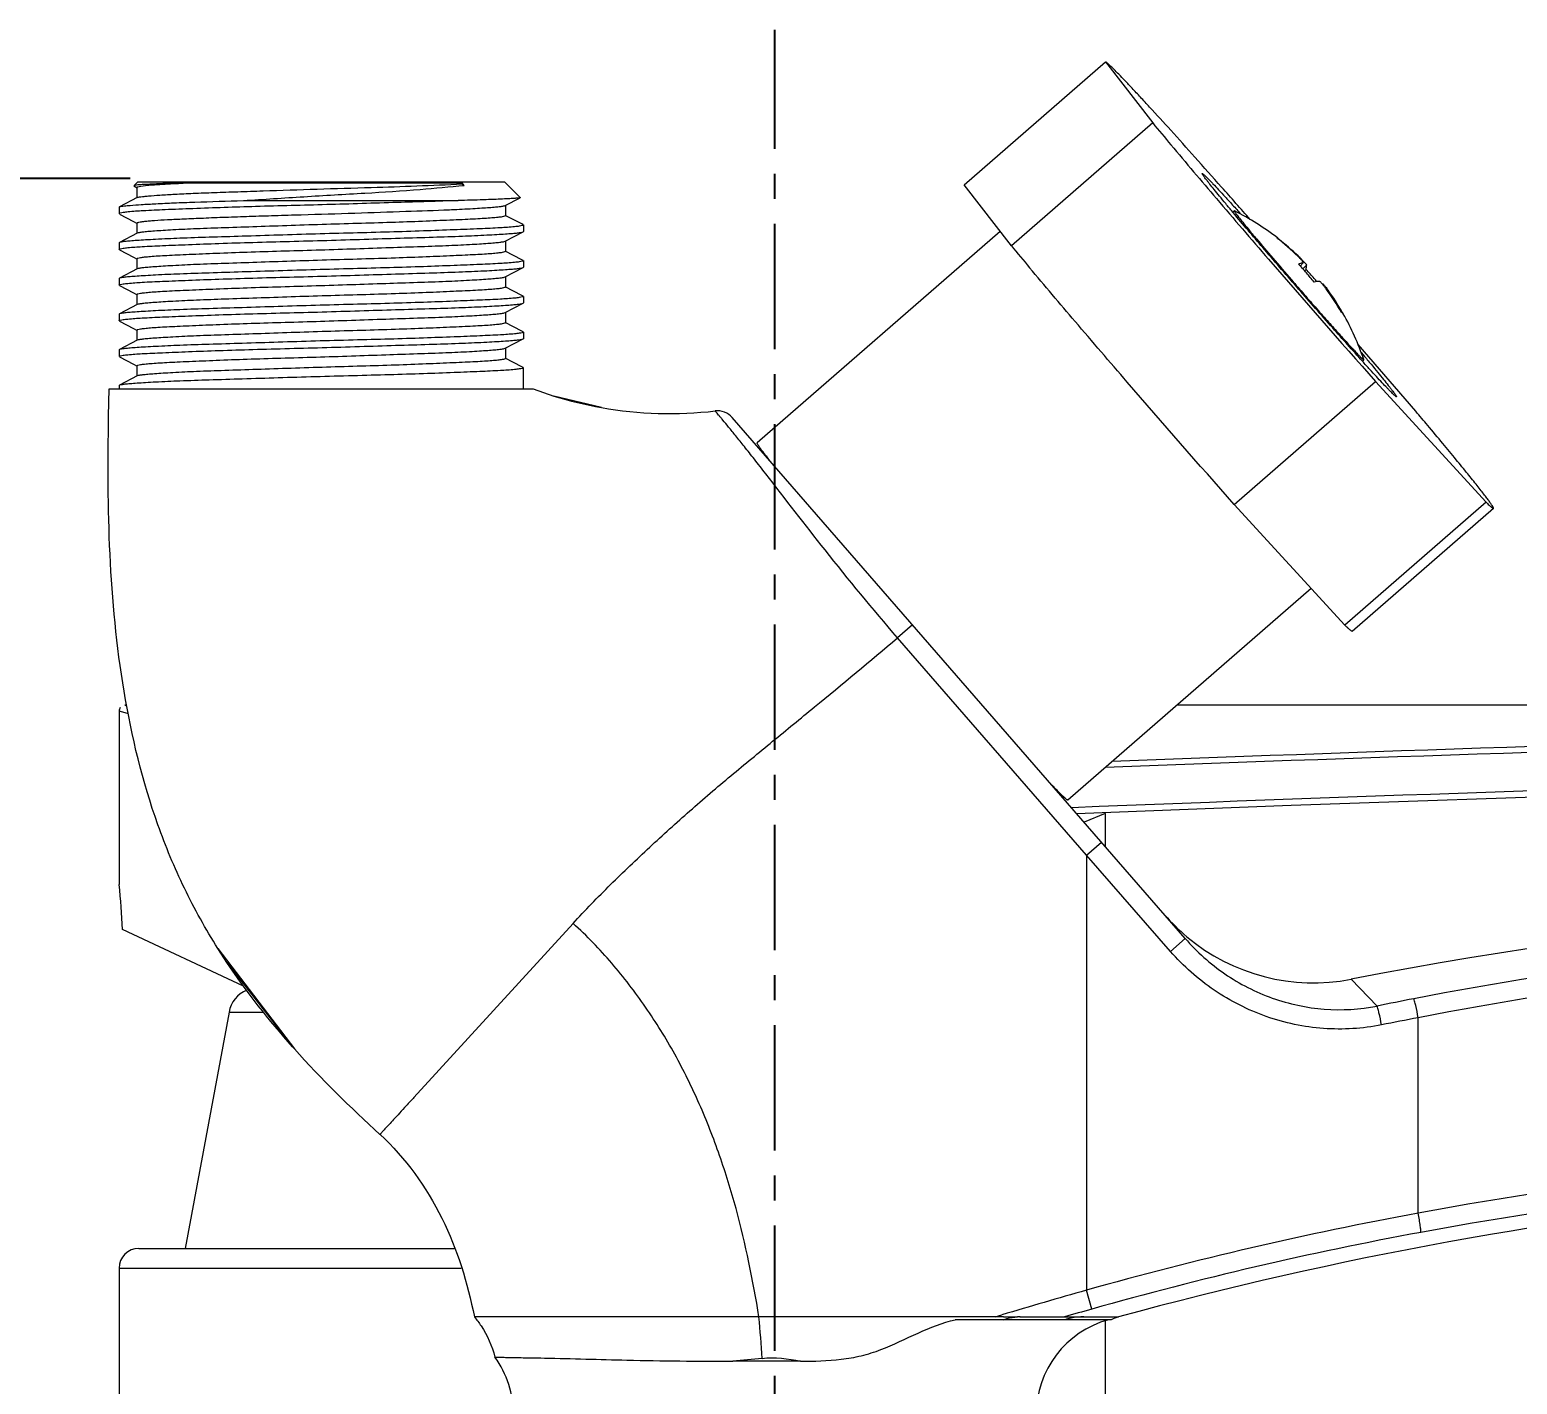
# Model space of a CAD drawing. Header units: millimetres. Extents: x 1243 to 1837, y -1232 to -812.
# Drawn here: x 1352.5 to 1427.9, y -1071.8 to -1003.1 of the extents above; entities that cross this region are included whole.
import ezdxf

# ---------------------------------------------------------------- set-up
doc = ezdxf.new("R2010")
doc.units = ezdxf.units.MM
doc.header["$LTSCALE"] = 0.1
doc.linetypes.add('CENTERX2', pattern=[101.6, 63.5, -12.7, 12.7, -12.7])
doc.layers.get('0').update_dxf_attribs({"lineweight": 13})
doc.layers.add('CENTER', color=1, linetype='CENTERX2')
doc.layers.add('DIM', color=3, linetype='Continuous', lineweight=9)
doc.styles.get("Standard").update_dxf_attribs({"font": 'arial.ttf'})
doc.dimstyles.new('ISO-25', dxfattribs={"dimtxt": 2.5, "dimasz": 2.5, "dimexe": 1.25, "dimexo": 0.625, "dimtad": 1, "dimdec": 1, "dimtxsty": 'Standard', "dimcen": 2.5, "dimadec": 0, "dimazin": 0, "dimtfac": 1, "dimtdec": 1, "dimtmove": 0, "dimatfit": 3, "dimfxl": 0, "dimarcsym": 0})

# ---------------------------------------------------------------- blocks, each defined once
blk = doc.blocks.new('*D7')
at = {"layer": 'Defpoints', "color": 0}
for p in [(1323.294, -1010.631), (1358.204, -1010.631), (1356.541, -1118.691)]:
    blk.add_point(p, dxfattribs=at)
at = {"layer": 'DIM', "color": 3, "linetype": 'ByBlock', "lineweight": -2}
for p, q in [((1357.579, -1010.631), (1322.044, -1010.631)), ((1323.294, -1113.691), (1323.294, -1015.631)), ((1355.916, -1118.691), (1322.044, -1118.691))]:
    blk.add_line(p, q, dxfattribs=at)
at = {"layer": 'DIM', "color": 3}
for points in [[(1322.461, -1015.631), (1324.127, -1015.631), (1323.294, -1010.631)], [(1322.461, -1113.691), (1324.127, -1113.691), (1323.294, -1118.691)]]:
    blk.add_solid(points, dxfattribs=at)
at = {"layer": 'DIM', "color": 3, "insert": (1319.664, -1064.661), "char_height": 5, "attachment_point": 5, "rotation": 90}
blk.add_mtext('108,1', dxfattribs=at)

msp = doc.modelspace()

# ---------------------------------------------------------------- linework, layer by layer
at = {"color": 7, "linetype": 'Continuous'}
for p, q in [((1399.875, -1010.956), (1407.042, -1004.724)), ((1407.042, -1004.724), (1409.432, -1007.817)), ((1409.432, -1007.817), (1402.265, -1014.05)), ((1357.837, -1010.984), (1357.77, -1011.003)), ((1357.775, -1011.014), (1357.939, -1011.1)), ((1357.969, -1010.804), (1357.807, -1010.966)), ((1357.924, -1011.084), (1357.924, -1011.615)), ((1357.969, -1010.804), (1376.569, -1010.804)), ((1358.115, -1011.022), (1358.351, -1010.991)), ((1360.266, -1010.865), (1360.16, -1010.868)), ((1360.17, -1010.878), (1360.268, -1010.874)), ((1360.82, -1010.849), (1360.266, -1010.865)), ((1360.268, -1010.874), (1360.82, -1010.849)), ((1360.82, -1010.849), (1374.424, -1010.849)), ((1374.424, -1010.913), (1374.424, -1010.849)), ((1374.526, -1010.983), (1374.424, -1010.849)), ((1374.424, -1010.913), (1374.526, -1010.983)), ((1376.569, -1010.804), (1377.364, -1011.599)), ((1402.265, -1014.05), (1399.875, -1010.956)), ((1357.019, -1012.086), (1357.033, -1012.072)), ((1357.019, -1012.086), (1357.019, -1012.423)), ((1357.939, -1011.599), (1357.033, -1012.072)), ((1363.321, -1011.754), (1374.208, -1011.754)), ((1373.771, -1012.218), (1373.878, -1012.214)), ((1376.599, -1012.005), (1377.359, -1011.608)), ((1376.614, -1011.989), (1376.614, -1012.52)), ((1377.364, -1011.599), (1377.359, -1011.608)), ((1357.033, -1012.437), (1357.755, -1012.814)), ((1357.755, -1012.814), (1357.939, -1012.91)), ((1357.924, -1012.894), (1357.924, -1013.425)), ((1377.439, -1012.942), (1376.599, -1012.504)), ((1377.506, -1012.977), (1377.439, -1012.942)), ((1377.519, -1012.991), (1377.519, -1013.328)), ((1413.612, -1012.484), (1413.488, -1012.336)), ((1413.497, -1012.346), (1413.571, -1012.282)), ((1413.579, -1012.283), (1413.571, -1012.282)), ((1357.939, -1013.409), (1357.033, -1013.882)), ((1376.599, -1013.815), (1377.506, -1013.342)), ((1377.506, -1013.342), (1377.519, -1013.328)), ((1401.704, -1013.324), (1389.378, -1024.044)), ((1415.78, -1013.666), (1415.722, -1013.641)), ((1415.814, -1013.708), (1415.78, -1013.666)), ((1415.814, -1013.708), (1415.81, -1013.712)), ((1357.033, -1013.882), (1357.019, -1013.896)), ((1357.019, -1013.896), (1357.019, -1014.233)), ((1357.033, -1014.247), (1357.755, -1014.624)), ((1377.439, -1014.752), (1376.599, -1014.314)), ((1376.614, -1013.799), (1376.614, -1014.33)), ((1357.939, -1015.219), (1357.033, -1015.692)), ((1357.755, -1014.624), (1357.939, -1014.72)), ((1357.924, -1014.704), (1357.924, -1015.235)), ((1376.599, -1015.625), (1377.506, -1015.152)), ((1377.506, -1014.787), (1377.439, -1014.752)), ((1377.506, -1015.152), (1377.519, -1015.138)), ((1377.519, -1014.801), (1377.519, -1015.138)), ((1416.876, -1014.658), (1416.889, -1014.645)), ((1416.889, -1014.645), (1417.098, -1014.859)), ((1416.916, -1015.073), (1417.065, -1014.904)), ((1416.917, -1015.075), (1417.066, -1014.905)), ((1417.03, -1014.908), (1417.065, -1014.904)), ((1417.233, -1015.026), (1417.052, -1015.222)), ((1417.065, -1014.904), (1417.069, -1014.902)), ((1417.069, -1014.902), (1417.07, -1014.896)), ((1417.207, -1015.253), (1417.142, -1015.323)), ((1357.033, -1015.692), (1357.019, -1015.706)), ((1357.019, -1015.706), (1357.019, -1016.043)), ((1376.614, -1015.609), (1376.614, -1016.14)), ((1418.033, -1015.986), (1418.055, -1015.972)), ((1357.033, -1016.057), (1357.755, -1016.434)), ((1357.755, -1016.434), (1357.939, -1016.53)), ((1357.924, -1016.514), (1357.924, -1017.045)), ((1377.439, -1016.562), (1376.599, -1016.124)), ((1377.506, -1016.597), (1377.439, -1016.562)), ((1377.519, -1016.611), (1377.519, -1016.948)), ((1418.258, -1016.212), (1418.265, -1016.221)), ((1418.326, -1016.304), (1418.294, -1016.325)), ((1357.033, -1017.502), (1357.019, -1017.516)), ((1357.019, -1017.516), (1357.019, -1017.853)), ((1357.939, -1017.029), (1357.033, -1017.502)), ((1376.599, -1017.435), (1377.506, -1016.962)), ((1376.614, -1017.419), (1376.614, -1017.95)), ((1377.506, -1016.962), (1377.519, -1016.948)), ((1419.063, -1017.457), (1419.005, -1017.431)), ((1419.087, -1017.481), (1419.063, -1017.457)), ((1419.087, -1017.481), (1419.071, -1017.452)), ((1357.033, -1017.867), (1357.755, -1018.244)), ((1357.755, -1018.244), (1357.939, -1018.34)), ((1377.439, -1018.372), (1376.599, -1017.934)), ((1357.939, -1018.839), (1357.033, -1019.312)), ((1357.924, -1018.324), (1357.924, -1018.855)), ((1376.599, -1019.245), (1377.506, -1018.772)), ((1377.506, -1018.407), (1377.439, -1018.372)), ((1377.506, -1018.772), (1377.519, -1018.758)), ((1377.519, -1018.421), (1377.519, -1018.758)), ((1357.033, -1019.312), (1357.019, -1019.326)), ((1357.019, -1019.326), (1357.019, -1019.663)), ((1357.033, -1019.677), (1357.755, -1020.054)), ((1377.439, -1020.182), (1376.599, -1019.744)), ((1376.614, -1019.229), (1376.614, -1019.76)), ((1422.773, -1022.439), (1419.846, -1019.048)), ((1420.009, -1019.465), (1420.122, -1019.599)), ((1357.755, -1020.054), (1357.939, -1020.15)), ((1357.924, -1020.134), (1357.924, -1020.665)), ((1377.506, -1020.217), (1377.439, -1020.182)), ((1377.519, -1021.304), (1377.519, -1020.231)), ((1420.059, -1019.892), (1420.133, -1019.828)), ((1420.112, -1019.818), (1420.133, -1019.828)), ((1420.133, -1019.828), (1420.133, -1019.819)), ((1357.033, -1021.122), (1357.019, -1021.136)), ((1357.019, -1021.136), (1357.019, -1021.304)), ((1357.939, -1020.649), (1357.033, -1021.122)), ((1413.569, -1027.163), (1420.736, -1020.931)), ((1420.736, -1020.931), (1426.336, -1027.051)), ((1356.491, -1022.694), (1356.519, -1021.307)), ((1356.519, -1021.304), (1378.019, -1021.304)), ((1378.019, -1021.304), (1379.072, -1021.665)), ((1381.48, -1022.251), (1379.072, -1021.665)), ((1411.079, -1049.174), (1388.116, -1022.758)), ((1413.569, -1027.163), (1419.169, -1033.283)), ((1426.336, -1027.051), (1419.169, -1033.283)), ((1419.543, -1033.593), (1426.71, -1027.36)), ((1417.466, -1031.423), (1405.127, -1042.154)), ((1397.252, -1033.268), (1396.497, -1033.925)), ((1406.074, -1044.942), (1396.497, -1033.925)), ((1357.019, -1037.641), (1357.019, -1046.441)), ((1357.446, -1037.768), (1357.019, -1037.641)), ((1357.408, -1037.341), (1357.319, -1037.341)), ((1357.319, -1037.341), (1357.354, -1037.352)), ((1456.719, -1037.341), (1410.661, -1037.341)), ((1407.019, -1042.841), (1405.951, -1043.271)), ((1407.019, -1042.841), (1407.025, -1042.782)), ((1407.019, -1042.841), (1407.019, -1044.505)), ((1406.074, -1044.942), (1406.829, -1044.286)), ((1406.074, -1044.942), (1406.074, -1067.011)), ((1410.338, -1049.83), (1406.074, -1044.942)), ((1380.038, -1048.416), (1371.974, -1057.23)), ((1363.332, -1051.593), (1357.189, -1048.717)), ((1410.338, -1049.83), (1411.079, -1049.174)), ((1362.486, -1050.386), (1362.031, -1049.683)), ((1362.031, -1049.683), (1365.913, -1054.777)), ((1362.486, -1050.386), (1365.814, -1054.666)), ((1419.499, -1051.241), (1420.809, -1052.6)), ((1362.594, -1052.904), (1360.369, -1064.891)), ((1362.594, -1052.904), (1364.356, -1052.904)), ((1422.897, -1063.103), (1422.897, -1053.19)), ((1365.913, -1054.777), (1365.814, -1054.666)), ((1358.019, -1064.891), (1374.019, -1064.891)), ((1357.019, -1065.891), (1357.019, -1087.691)), ((1357.019, -1065.891), (1374.372, -1065.891)), ((1406.344, -1067.968), (1406.074, -1067.011)), ((1389.467, -1068.364), (1375.034, -1068.364)), ((1399.424, -1068.365), (1389.467, -1068.365)), ((1401.446, -1068.365), (1399.424, -1068.365)), ((1407.334, -1068.506), (1399.424, -1068.506)), ((1401.446, -1068.364), (1401.786, -1068.262)), ((1401.859, -1068.365), (1402.578, -1068.365)), ((1402.703, -1068.364), (1405.946, -1068.364)), ((1405.946, -1068.364), (1406.902, -1068.364)), ((1406.902, -1068.364), (1407.699, -1068.364)), ((1407.019, -1068.576), (1407.019, -1087.691)), ((1378.399, -1070.447), (1378.598, -1070.451)), ((1391.573, -1070.612), (1388.136, -1070.612))]:
    msp.add_line(p, q, dxfattribs=at)
for points in [[(1357.074, -1037.469), (1357.051, -1037.51), (1357.034, -1037.553), (1357.023, -1037.597), (1357.019, -1037.641)], [(1405.571, -1042.838), (1416.447, -1042.416), (1433.274, -1041.838), (1450.099, -1041.337)]]:
    msp.add_lwpolyline(points, dxfattribs=at)
for centre, radius, start, end in [((1607.535, -843.422), 257.431, 219.68753, 220.00905), ((1407.799, -1023.927), 13, 52.12347, 63.60021), ((1407.777, -1023.83), 12.92, 45.75175, 52.0562), ((1407.835, -1023.946), 12.981, 46.29264, 52.06805), ((1613.466, -838.723), 274.492, 219.69752, 219.99906), ((1407.854, -1023.925), 12.952, 45.76863, 46.28959), ((1407.419, -1023.917), 12.977, 40.89895, 43.56113), ((1407.837, -1024.167), 12.932, 40.89984, 43.57276), ((1407.401, -1023.933), 13.001, 38.24006, 40.89897), ((1407.847, -1024.159), 12.919, 39.96679, 40.89939), ((1407.667, -1023.923), 13.065, 29.79552, 36.05272), ((1411.961, -1020.93), 7.868, 36.01154, 36.76044), ((1407.908, -1023.879), 12.881, 30.16078, 36.02187), ((1407.932, -1023.865), 12.853, 29.92737, 30.15752), ((1419.005, -1017.541), 0.102, 29.65479, 36.02025), ((1407.799, -1023.927), 13, 18.42204, 29.6804), ((1384.947, -1002.785), 19.773, 252.71344, 259.9008), ((1384.941, -1002.715), 19.841, 259.95572, 276.66709), ((1387.361, -1023.414), 1, 41, 96.70955), ((1158.788, -1245.139), 345.374, 39.99577, 40.15122), ((1552.902, -4861.028), 3823.308, 91.540283, 92.186651), ((1552.978, -4852.021), 3814.602, 91.545568, 92.187544), ((1552.789, -4766.957), 3727.334, 91.578215, 92.267465), ((1331.963, -1049.458), 25.237, 1.6828, 6.86566), ((1459.852, -1258.978), 211.62, 74.62608, 100.99285), ((1417.621, -1041.394), 10.042, 221.02702, 229.98894), ((1417.593, -1041.423), 10.002, 230.00457, 280.98678), ((1459.832, -1244.583), 195.908, 86.13697, 100.93308), ((1459.832, -1244.232), 194.579, 86.1291, 100.94218), ((1364.069, -1053.178), 1.5, 112.70771, 169.48521), ((1469.986, -1296.609), 248.915, 100.95668, 101.39468), ((1469.912, -1297.049), 248.35, 100.91254, 101.34932), ((1459.847, -1262.87), 203.156, 85.10717, 100.47923), ((1459.847, -1263.514), 202.806, 85.11607, 100.46026), ((1456.688, -1246.705), 186.687, 100.42829, 105.73073), ((1456.508, -1245.434), 184.42, 100.45976, 105.78369), ((1358.019, -1065.891), 1, 90, 180), ((1476.736, -1317.202), 259.978, 105.77121, 106.75572), ((1470.857, -1296.615), 237.574, 105.75641, 106.10489), ((1290.882, -1077.071), 98.969, 3.82578, 5.04699), ((1401.367, -1186.716), 118.352, 89.76151, 89.96134), ((1402.703, -1083.529), 15.165, 89.99866, 90.47094), ((1408.519, -1073.325), 5, 105.46485, 180), ((1405.959, -1071.84), 3.476, 101.0148, 106.45399), ((1405.947, -1071.767), 3.403, 90.01593, 101.04711), ((1409.319, -1073.093), 4.998, 108.91601, 113.40495), ((1372.019, -1073.325), 5, 0, 35.81583), ((1401.555, -1201.8), 131.873, 95.188, 95.84052)]:
    msp.add_arc(centre, radius, start, end, dxfattribs=at)
for points, knots in [([(1414.381, -1012.718), (1413.898, -1012.169), (1412.964, -1011.112), (1411.618, -1009.601), (1410.401, -1008.247), (1409.479, -1007.233), (1408.827, -1006.526), (1408.411, -1006.079), (1408.046, -1005.693), (1407.736, -1005.37), (1407.481, -1005.112), (1407.304, -1004.939), (1407.19, -1004.836), (1407.128, -1004.782), (1407.081, -1004.746), (1407.053, -1004.728), (1407.042, -1004.724)], [0, 0, 0, 0, 0.202064, 0.389896, 0.55895, 0.705098, 0.76845, 0.824789, 0.873778, 0.915119, 0.948565, 0.973925, 0.983528, 0.991068, 0.996548, 1, 1, 1, 1]), ([(1410.357, -1008.926), (1411.123, -1009.839), (1412.766, -1011.777), (1416.214, -1015.788), (1418.912, -1018.874), (1420.736, -1020.931)], [0, 0, 0, 0, 0.225143, 0.480381, 1, 1, 1, 1]), ([(1413.488, -1012.336), (1413.369, -1012.194), (1413.145, -1011.925), (1412.831, -1011.544), (1412.561, -1011.213), (1412.365, -1010.969), (1412.234, -1010.801), (1412.153, -1010.697), (1412.086, -1010.608), (1412.032, -1010.533), (1411.991, -1010.475), (1411.962, -1010.429), (1411.949, -1010.404), (1411.942, -1010.385), (1411.945, -1010.382)], [0, 0, 0, 0, 0.223101, 0.421699, 0.593569, 0.736902, 0.797369, 0.850131, 0.895063, 0.932048, 0.96099, 0.981857, 0.994688, 1, 1, 1, 1]), ([(1411.945, -1010.382), (1411.949, -1010.379), (1411.969, -1010.39), (1411.995, -1010.41), (1412.042, -1010.451), (1412.102, -1010.507), (1412.178, -1010.582), (1412.269, -1010.673), (1412.374, -1010.782), (1412.544, -1010.959), (1412.789, -1011.221), (1413.12, -1011.58), (1413.499, -1011.996), (1413.767, -1012.292), (1413.908, -1012.449)], [0, 0, 0, 0, 0.005209, 0.018081, 0.039095, 0.068263, 0.105519, 0.15077, 0.20387, 0.264655, 0.408514, 0.580528, 0.778523, 1, 1, 1, 1]), ([(1358.259, -1010.942), (1358.212, -1010.946), (1358.071, -1010.956), (1357.93, -1010.967), (1357.837, -1010.984)], [0, 0, 0, 0, 0.332579, 1, 1, 1, 1]), ([(1357.924, -1011.084), (1357.924, -1011.077), (1357.943, -1011.063), (1358.004, -1011.042), (1358.067, -1011.03), (1358.115, -1011.022)], [0, 0, 0, 0, 0.093607, 0.28444, 1, 1, 1, 1]), ([(1357.939, -1011.599), (1357.959, -1011.588), (1358.021, -1011.575), (1358.138, -1011.556), (1358.305, -1011.537), (1358.627, -1011.507), (1359.146, -1011.47), (1359.902, -1011.425), (1360.821, -1011.381), (1361.884, -1011.342), (1363.066, -1011.303), (1364.803, -1011.245), (1367.062, -1011.165), (1370.43, -1011.075), (1372.886, -1010.983), (1374.424, -1010.913)], [0, 0, 0, 0, 0.00414, 0.011317, 0.021546, 0.034787, 0.070011, 0.116224, 0.172404, 0.237309, 0.309507, 0.3874, 0.553268, 0.720278, 1, 1, 1, 1]), ([(1360.16, -1010.868), (1359.961, -1010.874), (1359.327, -1010.893), (1358.693, -1010.914), (1358.259, -1010.942)], [0, 0, 0, 0, 0.314359, 1, 1, 1, 1]), ([(1358.351, -1010.991), (1358.598, -1010.964), (1359.204, -1010.923), (1359.811, -1010.894), (1360.17, -1010.878)], [0, 0, 0, 0, 0.408772, 1, 1, 1, 1]), ([(1363.321, -1011.754), (1364.344, -1011.69), (1366.396, -1011.55), (1369.389, -1011.385), (1372.103, -1011.212), (1373.783, -1011.057), (1374.526, -1010.983)], [0, 0, 0, 0, 0.273652, 0.549588, 0.800536, 1, 1, 1, 1]), ([(1357.033, -1012.072), (1357.052, -1012.062), (1357.111, -1012.049), (1357.224, -1012.031), (1357.386, -1012.013), (1357.698, -1011.986), (1358.204, -1011.951), (1358.943, -1011.909), (1359.846, -1011.866), (1361.323, -1011.813), (1362.498, -1011.779), (1363.321, -1011.754)], [0, 0, 0, 0, 0.010334, 0.028427, 0.054327, 0.087943, 0.177679, 0.295913, 0.440318, 0.608058, 1, 1, 1, 1]), ([(1360.755, -1012.166), (1360.287, -1012.184), (1359.449, -1012.217), (1358.356, -1012.265), (1357.647, -1012.309), (1357.259, -1012.354), (1357.126, -1012.376), (1357.076, -1012.391)], [0, 0, 0, 0, 0.381223, 0.681742, 0.890429, 0.957881, 1, 1, 1, 1]), ([(1357.924, -1012.894), (1357.924, -1012.883), (1357.968, -1012.863), (1358.036, -1012.845), (1358.165, -1012.823), (1358.336, -1012.802), (1358.558, -1012.78), (1358.943, -1012.75), (1359.534, -1012.717), (1360.363, -1012.679), (1361.34, -1012.636), (1362.443, -1012.591), (1363.65, -1012.549), (1364.934, -1012.509), (1366.72, -1012.459), (1368.934, -1012.388), (1371.437, -1012.301), (1373.034, -1012.25), (1373.771, -1012.218)], [0, 0, 0, 0, 0.002087, 0.007009, 0.014964, 0.025953, 0.039931, 0.056832, 0.099052, 0.151737, 0.213775, 0.283842, 0.360441, 0.44194, 0.526602, 0.698161, 0.860556, 1, 1, 1, 1]), ([(1374.208, -1011.754), (1373.181, -1011.792), (1370.961, -1011.854), (1367.539, -1011.968), (1364.083, -1012.049), (1361.817, -1012.125), (1360.755, -1012.166)], [0, 0, 0, 0, 0.229268, 0.494856, 0.763099, 1, 1, 1, 1]), ([(1373.878, -1012.214), (1374.24, -1012.198), (1374.753, -1012.172), (1375.393, -1012.133), (1375.775, -1012.106), (1376.086, -1012.081), (1376.325, -1012.058), (1376.487, -1012.034), (1376.573, -1012.018), (1376.599, -1012.005)], [0, 0, 0, 0, 0.398604, 0.563712, 0.704135, 0.81872, 0.906551, 0.967006, 1, 1, 1, 1]), ([(1377.359, -1011.608), (1377.335, -1011.621), (1377.244, -1011.627), (1377.07, -1011.647), (1376.799, -1011.661), (1376.44, -1011.68), (1375.995, -1011.698), (1375.242, -1011.726), (1374.637, -1011.744), (1374.208, -1011.754)], [0, 0, 0, 0, 0.026633, 0.08318, 0.169054, 0.283327, 0.424899, 0.59251, 1, 1, 1, 1]), ([(1357.02, -1012.42), (1357.019, -1012.421), (1357.019, -1012.421), (1357.019, -1012.422), (1357.019, -1012.423)], [0, 0, 0, 0, 0.505727, 1, 1, 1, 1]), ([(1357.076, -1012.391), (1357.062, -1012.395), (1357.043, -1012.401), (1357.021, -1012.413), (1357.02, -1012.42)], [0, 0, 0, 0, 0.665224, 1, 1, 1, 1]), ([(1376.614, -1012.52), (1376.614, -1012.526), (1376.598, -1012.54), (1376.542, -1012.56), (1376.413, -1012.586), (1376.199, -1012.613), (1375.901, -1012.641), (1375.524, -1012.667), (1375.07, -1012.693), (1374.543, -1012.718), (1373.711, -1012.755), (1372.532, -1012.806), (1370.982, -1012.863), (1369.293, -1012.914), (1367.53, -1012.963), (1365.758, -1013.021), (1364.041, -1013.08), (1362.444, -1013.133), (1361.025, -1013.182), (1359.98, -1013.231), (1359.272, -1013.273), (1358.849, -1013.301), (1358.505, -1013.328), (1358.24, -1013.352), (1358.062, -1013.378), (1357.968, -1013.394), (1357.939, -1013.409)], [0, 0, 0, 0, 0.000956, 0.002863, 0.00998, 0.021575, 0.037579, 0.05786, 0.082239, 0.110496, 0.142371, 0.215768, 0.299709, 0.391087, 0.486523, 0.582483, 0.675413, 0.761872, 0.838659, 0.902942, 0.929634, 0.952352, 0.970885, 0.985066, 0.99478, 1, 1, 1, 1]), ([(1377.519, -1012.991), (1377.519, -1012.998), (1377.495, -1013.014), (1377.475, -1013.019), (1377.459, -1013.024)], [0, 0, 0, 0, 0.314175, 1, 1, 1, 1]), ([(1413.571, -1012.282), (1413.57, -1012.283), (1413.57, -1012.288), (1413.574, -1012.297), (1413.581, -1012.31), (1413.597, -1012.337), (1413.627, -1012.381), (1413.655, -1012.419), (1413.671, -1012.441)], [0, 0, 0, 0, 0.024497, 0.074438, 0.153639, 0.262808, 0.571481, 1, 1, 1, 1]), ([(1420.07, -1019.905), (1419.563, -1019.343), (1418.479, -1018.127), (1416.827, -1016.242), (1415.178, -1014.333), (1414.108, -1013.076), (1413.612, -1012.484)], [0, 0, 0, 0, 0.230706, 0.496752, 0.764473, 1, 1, 1, 1]), ([(1413.671, -1012.441), (1413.722, -1012.51), (1413.849, -1012.672), (1414.074, -1012.951), (1414.362, -1013.3), (1414.849, -1013.884), (1415.557, -1014.718), (1416.153, -1015.41), (1416.471, -1015.777)], [0, 0, 0, 0, 0.059159, 0.14198, 0.246606, 0.370673, 0.665528, 1, 1, 1, 1]), ([(1377.459, -1013.024), (1377.411, -1013.037), (1377.284, -1013.059), (1376.917, -1013.102), (1376.252, -1013.145), (1375.228, -1013.191), (1373.928, -1013.242), (1372.398, -1013.3), (1370.69, -1013.353), (1368.864, -1013.401), (1366.982, -1013.45), (1365.111, -1013.509), (1363.314, -1013.565), (1361.654, -1013.615), (1360.188, -1013.662), (1359.113, -1013.71), (1358.387, -1013.751), (1357.955, -1013.778), (1357.604, -1013.804), (1357.336, -1013.827), (1357.156, -1013.852), (1357.061, -1013.867), (1357.033, -1013.882)], [0, 0, 0, 0, 0.007338, 0.018882, 0.054246, 0.10496, 0.169299, 0.245039, 0.329558, 0.419934, 0.513041, 0.605656, 0.694575, 0.776721, 0.849251, 0.909667, 0.934662, 0.955883, 0.973147, 0.986308, 0.995266, 1, 1, 1, 1]), ([(1357.079, -1014.2), (1357.127, -1014.186), (1357.255, -1014.165), (1357.622, -1014.122), (1358.287, -1014.079), (1359.311, -1014.032), (1360.611, -1013.981), (1362.141, -1013.923), (1363.848, -1013.87), (1365.675, -1013.823), (1367.556, -1013.773), (1369.428, -1013.715), (1371.225, -1013.659), (1372.885, -1013.609), (1374.35, -1013.562), (1375.426, -1013.513), (1376.152, -1013.473), (1376.584, -1013.446), (1376.934, -1013.419), (1377.203, -1013.397), (1377.383, -1013.372), (1377.477, -1013.357), (1377.506, -1013.342)], [0, 0, 0, 0, 0.007338, 0.018883, 0.054247, 0.104961, 0.1693, 0.245041, 0.329559, 0.419935, 0.513042, 0.605657, 0.694576, 0.776721, 0.849251, 0.909667, 0.934662, 0.955883, 0.973147, 0.986308, 0.995266, 1, 1, 1, 1]), ([(1357.019, -1014.233), (1357.019, -1014.225), (1357.044, -1014.21), (1357.064, -1014.204), (1357.079, -1014.2)], [0, 0, 0, 0, 0.314171, 1, 1, 1, 1]), ([(1357.924, -1014.704), (1357.924, -1014.698), (1357.941, -1014.684), (1357.997, -1014.664), (1358.126, -1014.638), (1358.339, -1014.611), (1358.637, -1014.583), (1359.014, -1014.556), (1359.469, -1014.531), (1359.995, -1014.505), (1360.827, -1014.469), (1362.006, -1014.418), (1363.557, -1014.361), (1365.245, -1014.31), (1367.008, -1014.261), (1368.781, -1014.202), (1370.498, -1014.143), (1372.095, -1014.09), (1373.513, -1014.042), (1374.559, -1013.993), (1375.266, -1013.951), (1375.689, -1013.923), (1376.034, -1013.895), (1376.298, -1013.871), (1376.477, -1013.846), (1376.57, -1013.83), (1376.599, -1013.815)], [0, 0, 0, 0, 0.000956, 0.002863, 0.00998, 0.021575, 0.037579, 0.05786, 0.082239, 0.110496, 0.142371, 0.215768, 0.299709, 0.391087, 0.486523, 0.582483, 0.675413, 0.761872, 0.838659, 0.902942, 0.929634, 0.952352, 0.970885, 0.985066, 0.99478, 1, 1, 1, 1]), ([(1376.614, -1014.33), (1376.614, -1014.336), (1376.598, -1014.35), (1376.542, -1014.37), (1376.413, -1014.396), (1376.199, -1014.423), (1375.901, -1014.451), (1375.524, -1014.477), (1375.07, -1014.503), (1374.543, -1014.528), (1373.711, -1014.565), (1372.532, -1014.616), (1370.982, -1014.673), (1369.293, -1014.724), (1367.53, -1014.773), (1365.758, -1014.831), (1364.041, -1014.89), (1362.444, -1014.943), (1361.025, -1014.992), (1359.98, -1015.041), (1359.272, -1015.083), (1358.849, -1015.111), (1358.505, -1015.138), (1358.24, -1015.162), (1358.062, -1015.188), (1357.968, -1015.204), (1357.939, -1015.219)], [0, 0, 0, 0, 0.000956, 0.002863, 0.00998, 0.021575, 0.037579, 0.05786, 0.082239, 0.110496, 0.142371, 0.215768, 0.299709, 0.391087, 0.486523, 0.582483, 0.675413, 0.761872, 0.838659, 0.902942, 0.929634, 0.952352, 0.970885, 0.985066, 0.99478, 1, 1, 1, 1]), ([(1377.459, -1014.834), (1377.411, -1014.847), (1377.284, -1014.869), (1376.917, -1014.912), (1376.252, -1014.955), (1375.228, -1015.001), (1373.928, -1015.052), (1372.398, -1015.11), (1370.69, -1015.163), (1368.864, -1015.211), (1366.982, -1015.26), (1365.111, -1015.319), (1363.314, -1015.375), (1361.654, -1015.425), (1360.188, -1015.472), (1359.113, -1015.52), (1358.387, -1015.561), (1357.955, -1015.588), (1357.604, -1015.614), (1357.336, -1015.637), (1357.156, -1015.662), (1357.061, -1015.677), (1357.033, -1015.692)], [0, 0, 0, 0, 0.007338, 0.018882, 0.054245, 0.104959, 0.169297, 0.245038, 0.329557, 0.419933, 0.513039, 0.605655, 0.694574, 0.77672, 0.84925, 0.909666, 0.934662, 0.955883, 0.973147, 0.986308, 0.995266, 1, 1, 1, 1]), ([(1357.079, -1016.01), (1357.127, -1015.996), (1357.255, -1015.975), (1357.622, -1015.932), (1358.287, -1015.889), (1359.311, -1015.842), (1360.61, -1015.791), (1362.141, -1015.733), (1363.848, -1015.68), (1365.675, -1015.633), (1367.556, -1015.583), (1369.428, -1015.525), (1371.225, -1015.469), (1372.885, -1015.419), (1374.35, -1015.372), (1375.426, -1015.323), (1376.152, -1015.283), (1376.584, -1015.256), (1376.934, -1015.229), (1377.203, -1015.207), (1377.383, -1015.182), (1377.477, -1015.167), (1377.506, -1015.152)], [0, 0, 0, 0, 0.007338, 0.018882, 0.054246, 0.10496, 0.169299, 0.24504, 0.329558, 0.419934, 0.513041, 0.605656, 0.694575, 0.776721, 0.849251, 0.909667, 0.934662, 0.955883, 0.973147, 0.986308, 0.995266, 1, 1, 1, 1]), ([(1377.519, -1014.801), (1377.519, -1014.808), (1377.495, -1014.824), (1377.475, -1014.829), (1377.459, -1014.834)], [0, 0, 0, 0, 0.31418, 1, 1, 1, 1]), ([(1413.569, -1027.163), (1411.746, -1025.107), (1409.048, -1022.021), (1405.599, -1018.01), (1403.956, -1016.071), (1403.19, -1015.159)], [0, 0, 0, 0, 0.519619, 0.774857, 1, 1, 1, 1]), ([(1417.07, -1014.896), (1417.07, -1014.89), (1417.062, -1014.875), (1417.046, -1014.85), (1417.021, -1014.817), (1416.987, -1014.778), (1416.947, -1014.732), (1416.882, -1014.663), (1416.829, -1014.61), (1416.793, -1014.575)], [0, 0, 0, 0, 0.042187, 0.112618, 0.210445, 0.333309, 0.477936, 0.640304, 1, 1, 1, 1]), ([(1416.823, -1014.974), (1416.86, -1014.958), (1416.927, -1014.931), (1416.998, -1014.913), (1417.03, -1014.908)], [0, 0, 0, 0, 0.552214, 1, 1, 1, 1]), ([(1417.098, -1014.859), (1417.117, -1014.879), (1417.15, -1014.915), (1417.191, -1014.964), (1417.217, -1014.997), (1417.229, -1015.016), (1417.232, -1015.023), (1417.233, -1015.026)], [0, 0, 0, 0, 0.380699, 0.682799, 0.891845, 0.958607, 1, 1, 1, 1]), ([(1417.207, -1015.253), (1417.218, -1015.212), (1417.235, -1015.137), (1417.238, -1015.059), (1417.233, -1015.026)], [0, 0, 0, 0, 0.568301, 1, 1, 1, 1]), ([(1357.019, -1016.043), (1357.019, -1016.035), (1357.044, -1016.02), (1357.064, -1016.014), (1357.079, -1016.01)], [0, 0, 0, 0, 0.314174, 1, 1, 1, 1]), ([(1357.924, -1016.514), (1357.924, -1016.508), (1357.941, -1016.494), (1357.997, -1016.474), (1358.126, -1016.448), (1358.339, -1016.421), (1358.637, -1016.393), (1359.014, -1016.366), (1359.469, -1016.341), (1359.995, -1016.315), (1360.827, -1016.279), (1362.006, -1016.228), (1363.557, -1016.171), (1365.245, -1016.12), (1367.008, -1016.071), (1368.781, -1016.012), (1370.498, -1015.953), (1372.095, -1015.9), (1373.513, -1015.852), (1374.559, -1015.803), (1375.266, -1015.761), (1375.689, -1015.733), (1376.034, -1015.705), (1376.298, -1015.681), (1376.477, -1015.656), (1376.57, -1015.64), (1376.599, -1015.625)], [0, 0, 0, 0, 0.000956, 0.002863, 0.00998, 0.021575, 0.037579, 0.05786, 0.082239, 0.110496, 0.142371, 0.215768, 0.299709, 0.391087, 0.486523, 0.582483, 0.675413, 0.761872, 0.838659, 0.902942, 0.929634, 0.952352, 0.970885, 0.985066, 0.99478, 1, 1, 1, 1]), ([(1416.471, -1015.777), (1416.685, -1016.024), (1417.109, -1016.512), (1417.734, -1017.225), (1418.325, -1017.892), (1418.86, -1018.49), (1419.26, -1018.932), (1419.538, -1019.233), (1419.708, -1019.415), (1419.85, -1019.565), (1419.963, -1019.681), (1420.047, -1019.762), (1420.093, -1019.804), (1420.112, -1019.818)], [0, 0, 0, 0, 0.180162, 0.356646, 0.522674, 0.671869, 0.798503, 0.851803, 0.89772, 0.935816, 0.965728, 0.98718, 1, 1, 1, 1]), ([(1417.886, -1015.852), (1417.846, -1015.85), (1417.753, -1015.856), (1417.663, -1015.874), (1417.613, -1015.886)], [0, 0, 0, 0, 0.437876, 1, 1, 1, 1]), ([(1418.23, -1016.234), (1418.194, -1016.185), (1418.14, -1016.114), (1418.067, -1016.025), (1418.018, -1015.968), (1417.974, -1015.921), (1417.937, -1015.885), (1417.91, -1015.863), (1417.893, -1015.853), (1417.886, -1015.852)], [0, 0, 0, 0, 0.353517, 0.517876, 0.665719, 0.791581, 0.890975, 0.960715, 1, 1, 1, 1]), ([(1418.055, -1015.972), (1418.057, -1015.97), (1418.065, -1015.977), (1418.076, -1015.987), (1418.096, -1016.008), (1418.12, -1016.035), (1418.149, -1016.071), (1418.196, -1016.13), (1418.233, -1016.178), (1418.258, -1016.212)], [0, 0, 0, 0, 0.022118, 0.076207, 0.162988, 0.280793, 0.42704, 0.598391, 1, 1, 1, 1]), ([(1377.459, -1016.644), (1377.411, -1016.657), (1377.284, -1016.679), (1376.917, -1016.722), (1376.252, -1016.765), (1375.228, -1016.811), (1373.928, -1016.862), (1372.398, -1016.92), (1370.69, -1016.973), (1368.864, -1017.021), (1366.982, -1017.07), (1365.111, -1017.129), (1363.314, -1017.185), (1361.654, -1017.235), (1360.188, -1017.282), (1359.113, -1017.33), (1358.387, -1017.371), (1357.955, -1017.398), (1357.604, -1017.424), (1357.336, -1017.447), (1357.156, -1017.472), (1357.061, -1017.487), (1357.033, -1017.502)], [0, 0, 0, 0, 0.007338, 0.018882, 0.054246, 0.10496, 0.169299, 0.24504, 0.329558, 0.419934, 0.513041, 0.605656, 0.694575, 0.776721, 0.849251, 0.909667, 0.934662, 0.955883, 0.973147, 0.986308, 0.995266, 1, 1, 1, 1]), ([(1376.614, -1016.14), (1376.614, -1016.146), (1376.598, -1016.16), (1376.542, -1016.18), (1376.413, -1016.206), (1376.199, -1016.233), (1375.901, -1016.261), (1375.524, -1016.287), (1375.07, -1016.313), (1374.543, -1016.338), (1373.711, -1016.375), (1372.532, -1016.426), (1370.982, -1016.483), (1369.293, -1016.534), (1367.53, -1016.583), (1365.758, -1016.641), (1364.041, -1016.7), (1362.444, -1016.753), (1361.025, -1016.802), (1359.98, -1016.851), (1359.272, -1016.893), (1358.849, -1016.921), (1358.505, -1016.948), (1358.24, -1016.972), (1358.062, -1016.998), (1357.968, -1017.014), (1357.939, -1017.029)], [0, 0, 0, 0, 0.000956, 0.002863, 0.00998, 0.021575, 0.037579, 0.05786, 0.082239, 0.110496, 0.142371, 0.215768, 0.299709, 0.391087, 0.486523, 0.582483, 0.675413, 0.761872, 0.838659, 0.902942, 0.929634, 0.952352, 0.970885, 0.985066, 0.99478, 1, 1, 1, 1]), ([(1377.519, -1016.611), (1377.519, -1016.618), (1377.495, -1016.634), (1377.475, -1016.639), (1377.459, -1016.644)], [0, 0, 0, 0, 0.314174, 1, 1, 1, 1]), ([(1357.079, -1017.82), (1357.127, -1017.806), (1357.255, -1017.785), (1357.622, -1017.742), (1358.286, -1017.699), (1359.311, -1017.652), (1360.61, -1017.601), (1362.14, -1017.543), (1363.848, -1017.49), (1365.675, -1017.443), (1367.556, -1017.393), (1369.428, -1017.335), (1371.225, -1017.279), (1372.885, -1017.229), (1374.35, -1017.182), (1375.426, -1017.133), (1376.152, -1017.093), (1376.584, -1017.066), (1376.934, -1017.039), (1377.203, -1017.017), (1377.383, -1016.992), (1377.477, -1016.977), (1377.506, -1016.962)], [0, 0, 0, 0, 0.007338, 0.018882, 0.054245, 0.104959, 0.169297, 0.245038, 0.329557, 0.419933, 0.513039, 0.605655, 0.694574, 0.77672, 0.84925, 0.909666, 0.934662, 0.955883, 0.973147, 0.986308, 0.995266, 1, 1, 1, 1]), ([(1357.924, -1018.324), (1357.924, -1018.318), (1357.941, -1018.304), (1357.997, -1018.284), (1358.126, -1018.258), (1358.339, -1018.231), (1358.637, -1018.203), (1359.014, -1018.176), (1359.469, -1018.151), (1359.995, -1018.125), (1360.827, -1018.089), (1362.006, -1018.038), (1363.557, -1017.981), (1365.245, -1017.93), (1367.008, -1017.881), (1368.781, -1017.822), (1370.498, -1017.763), (1372.095, -1017.71), (1373.513, -1017.662), (1374.559, -1017.613), (1375.266, -1017.571), (1375.689, -1017.543), (1376.034, -1017.515), (1376.298, -1017.491), (1376.477, -1017.466), (1376.57, -1017.45), (1376.599, -1017.435)], [0, 0, 0, 0, 0.000956, 0.002863, 0.00998, 0.021575, 0.037579, 0.05786, 0.082239, 0.110496, 0.142371, 0.215768, 0.299709, 0.391087, 0.486523, 0.582483, 0.675413, 0.761872, 0.838659, 0.902942, 0.929634, 0.952352, 0.970885, 0.985066, 0.99478, 1, 1, 1, 1]), ([(1357.019, -1017.853), (1357.019, -1017.845), (1357.044, -1017.83), (1357.064, -1017.824), (1357.079, -1017.82)], [0, 0, 0, 0, 0.31418, 1, 1, 1, 1]), ([(1376.614, -1017.95), (1376.614, -1017.956), (1376.598, -1017.97), (1376.542, -1017.99), (1376.413, -1018.016), (1376.199, -1018.043), (1375.901, -1018.071), (1375.524, -1018.097), (1375.07, -1018.123), (1374.543, -1018.148), (1373.711, -1018.185), (1372.532, -1018.236), (1370.982, -1018.293), (1369.293, -1018.344), (1367.53, -1018.393), (1365.758, -1018.451), (1364.041, -1018.51), (1362.444, -1018.563), (1361.025, -1018.612), (1359.98, -1018.661), (1359.272, -1018.703), (1358.849, -1018.731), (1358.505, -1018.758), (1358.24, -1018.782), (1358.062, -1018.808), (1357.968, -1018.824), (1357.939, -1018.839)], [0, 0, 0, 0, 0.000956, 0.002863, 0.00998, 0.021575, 0.037579, 0.05786, 0.082239, 0.110496, 0.142371, 0.215768, 0.299709, 0.391087, 0.486523, 0.582483, 0.675413, 0.761872, 0.838659, 0.902942, 0.929634, 0.952352, 0.970885, 0.985066, 0.99478, 1, 1, 1, 1]), ([(1377.459, -1018.454), (1377.411, -1018.467), (1377.284, -1018.489), (1376.917, -1018.532), (1376.252, -1018.575), (1375.228, -1018.621), (1373.928, -1018.672), (1372.398, -1018.73), (1370.69, -1018.783), (1368.864, -1018.831), (1366.982, -1018.88), (1365.111, -1018.939), (1363.314, -1018.995), (1361.654, -1019.045), (1360.188, -1019.092), (1359.113, -1019.14), (1358.387, -1019.181), (1357.955, -1019.208), (1357.604, -1019.234), (1357.336, -1019.257), (1357.156, -1019.282), (1357.061, -1019.297), (1357.033, -1019.312)], [0, 0, 0, 0, 0.007338, 0.018883, 0.054247, 0.104961, 0.1693, 0.245041, 0.329559, 0.419935, 0.513042, 0.605657, 0.694576, 0.776721, 0.849251, 0.909667, 0.934662, 0.955883, 0.973147, 0.986308, 0.995266, 1, 1, 1, 1]), ([(1357.079, -1019.63), (1357.127, -1019.616), (1357.255, -1019.595), (1357.622, -1019.552), (1358.287, -1019.509), (1359.311, -1019.462), (1360.611, -1019.411), (1362.141, -1019.353), (1363.848, -1019.3), (1365.675, -1019.253), (1367.556, -1019.203), (1369.428, -1019.145), (1371.225, -1019.089), (1372.885, -1019.039), (1374.35, -1018.992), (1375.426, -1018.943), (1376.152, -1018.903), (1376.584, -1018.876), (1376.934, -1018.849), (1377.203, -1018.827), (1377.383, -1018.802), (1377.477, -1018.787), (1377.506, -1018.772)], [0, 0, 0, 0, 0.007338, 0.018883, 0.054247, 0.104961, 0.1693, 0.245041, 0.329559, 0.419935, 0.513042, 0.605657, 0.694576, 0.776721, 0.849251, 0.909667, 0.934662, 0.955883, 0.973147, 0.986308, 0.995266, 1, 1, 1, 1]), ([(1377.519, -1018.421), (1377.519, -1018.428), (1377.495, -1018.444), (1377.475, -1018.449), (1377.459, -1018.454)], [0, 0, 0, 0, 0.314171, 1, 1, 1, 1]), ([(1357.019, -1019.663), (1357.019, -1019.655), (1357.044, -1019.64), (1357.064, -1019.634), (1357.079, -1019.63)], [0, 0, 0, 0, 0.314171, 1, 1, 1, 1]), ([(1357.924, -1020.134), (1357.924, -1020.128), (1357.941, -1020.114), (1357.997, -1020.094), (1358.126, -1020.068), (1358.339, -1020.041), (1358.637, -1020.013), (1359.014, -1019.986), (1359.469, -1019.961), (1359.995, -1019.935), (1360.827, -1019.899), (1362.006, -1019.848), (1363.557, -1019.791), (1365.245, -1019.74), (1367.008, -1019.691), (1368.781, -1019.632), (1370.498, -1019.573), (1372.095, -1019.52), (1373.513, -1019.472), (1374.559, -1019.423), (1375.266, -1019.381), (1375.689, -1019.353), (1376.034, -1019.325), (1376.298, -1019.301), (1376.477, -1019.276), (1376.57, -1019.26), (1376.599, -1019.245)], [0, 0, 0, 0, 0.000956, 0.002863, 0.00998, 0.021575, 0.037579, 0.05786, 0.082239, 0.110496, 0.142371, 0.215768, 0.299709, 0.391087, 0.486523, 0.582483, 0.675413, 0.761872, 0.838659, 0.902942, 0.929634, 0.952352, 0.970885, 0.985066, 0.99478, 1, 1, 1, 1]), ([(1376.614, -1019.76), (1376.614, -1019.766), (1376.598, -1019.78), (1376.542, -1019.8), (1376.413, -1019.826), (1376.199, -1019.853), (1375.901, -1019.881), (1375.524, -1019.907), (1375.07, -1019.933), (1374.543, -1019.958), (1373.711, -1019.995), (1372.532, -1020.046), (1370.982, -1020.103), (1369.293, -1020.154), (1367.53, -1020.203), (1365.758, -1020.261), (1364.041, -1020.32), (1362.444, -1020.373), (1361.025, -1020.422), (1359.98, -1020.471), (1359.272, -1020.513), (1358.849, -1020.541), (1358.505, -1020.568), (1358.24, -1020.592), (1358.062, -1020.618), (1357.968, -1020.634), (1357.939, -1020.649)], [0, 0, 0, 0, 0.000956, 0.002863, 0.00998, 0.021575, 0.037579, 0.05786, 0.082239, 0.110496, 0.142371, 0.215768, 0.299709, 0.391087, 0.486523, 0.582483, 0.675413, 0.761872, 0.838659, 0.902942, 0.929634, 0.952352, 0.970885, 0.985066, 0.99478, 1, 1, 1, 1]), ([(1420.122, -1019.599), (1420.25, -1019.751), (1420.491, -1020.04), (1420.829, -1020.449), (1421.121, -1020.805), (1421.332, -1021.068), (1421.474, -1021.249), (1421.561, -1021.361), (1421.635, -1021.458), (1421.694, -1021.538), (1421.738, -1021.601), (1421.77, -1021.651), (1421.784, -1021.678), (1421.792, -1021.698), (1421.788, -1021.701)], [0, 0, 0, 0, 0.222164, 0.420488, 0.592429, 0.736036, 0.796681, 0.849626, 0.894728, 0.931865, 0.96093, 0.981879, 0.994742, 1, 1, 1, 1]), ([(1377.459, -1020.264), (1377.411, -1020.277), (1377.284, -1020.299), (1376.917, -1020.342), (1376.252, -1020.385), (1375.228, -1020.431), (1373.928, -1020.482), (1372.398, -1020.54), (1370.69, -1020.593), (1368.864, -1020.641), (1366.982, -1020.69), (1365.111, -1020.749), (1363.314, -1020.805), (1361.654, -1020.855), (1360.188, -1020.902), (1359.113, -1020.95), (1358.387, -1020.991), (1357.955, -1021.018), (1357.604, -1021.044), (1357.336, -1021.067), (1357.156, -1021.092), (1357.061, -1021.107), (1357.033, -1021.122)], [0, 0, 0, 0, 0.007338, 0.018882, 0.054245, 0.104959, 0.169297, 0.245038, 0.329557, 0.419933, 0.513039, 0.605655, 0.694574, 0.77672, 0.84925, 0.909666, 0.934662, 0.955883, 0.973147, 0.986308, 0.995266, 1, 1, 1, 1]), ([(1377.519, -1020.231), (1377.519, -1020.238), (1377.495, -1020.254), (1377.475, -1020.259), (1377.459, -1020.264)], [0, 0, 0, 0, 0.31418, 1, 1, 1, 1]), ([(1421.788, -1021.701), (1421.785, -1021.704), (1421.768, -1021.695), (1421.745, -1021.678), (1421.703, -1021.643), (1421.651, -1021.595), (1421.585, -1021.53), (1421.506, -1021.451), (1421.414, -1021.358), (1421.266, -1021.204), (1421.052, -1020.977), (1420.762, -1020.665), (1420.429, -1020.301), (1420.194, -1020.042), (1420.07, -1019.905)], [0, 0, 0, 0, 0.005304, 0.018112, 0.038967, 0.067907, 0.104877, 0.149803, 0.20257, 0.263028, 0.406374, 0.578279, 0.776881, 1, 1, 1, 1]), ([(1362.031, -1049.683), (1361.411, -1048.697), (1360.276, -1046.656), (1358.481, -1042.349), (1357.105, -1036.656), (1356.456, -1029.687), (1356.441, -1025.023), (1356.491, -1022.694)], [0, 0, 0, 0, 0.125027, 0.250056, 0.4999, 0.74992, 1, 1, 1, 1]), ([(1389.808, -1025.606), (1389.617, -1025.361), (1389.258, -1024.9), (1388.752, -1024.26), (1388.315, -1023.716), (1387.95, -1023.267), (1387.691, -1022.954), (1387.521, -1022.751), (1387.425, -1022.637), (1387.348, -1022.547), (1387.302, -1022.489), (1387.268, -1022.452), (1387.261, -1022.439), (1387.238, -1022.421), (1387.244, -1022.421)], [0, 0, 0, 0, 0.227865, 0.428311, 0.598809, 0.740281, 0.852793, 0.897237, 0.933779, 0.962497, 0.983235, 0.990552, 0.995801, 1, 1, 1, 1]), ([(1426.71, -1027.36), (1426.713, -1027.358), (1426.714, -1027.347), (1426.703, -1027.316), (1426.671, -1027.257), (1426.61, -1027.163), (1426.52, -1027.034), (1426.402, -1026.874), (1426.256, -1026.681), (1426.082, -1026.456), (1425.797, -1026.094), (1425.375, -1025.569), (1424.792, -1024.857), (1424.115, -1024.039), (1423.632, -1023.461), (1423.376, -1023.156)], [0, 0, 0, 0, 0.001918, 0.005427, 0.018283, 0.039224, 0.06829, 0.105417, 0.150511, 0.20345, 0.264075, 0.40767, 0.579585, 0.77784, 1, 1, 1, 1]), ([(1390.064, -1025), (1390.008, -1024.929), (1389.902, -1024.796), (1389.757, -1024.609), (1389.635, -1024.448), (1389.536, -1024.315), (1389.462, -1024.208), (1389.411, -1024.13), (1389.384, -1024.08), (1389.375, -1024.055), (1389.376, -1024.046), (1389.378, -1024.044)], [0, 0, 0, 0, 0.229583, 0.430088, 0.600932, 0.741582, 0.851689, 0.931017, 0.979631, 0.992848, 1, 1, 1, 1]), ([(1396.497, -1033.925), (1395.235, -1032.469), (1392.978, -1029.716), (1390.809, -1026.895), (1389.808, -1025.606)], [0, 0, 0, 0, 0.541333, 1, 1, 1, 1]), ([(1426.336, -1027.051), (1426.386, -1027.1), (1426.472, -1027.183), (1426.575, -1027.276), (1426.638, -1027.326), (1426.671, -1027.349), (1426.692, -1027.361), (1426.707, -1027.363), (1426.71, -1027.36)], [0, 0, 0, 0, 0.427586, 0.735808, 0.844894, 0.924144, 0.974441, 1, 1, 1, 1]), ([(1419.543, -1033.593), (1419.54, -1033.596), (1419.525, -1033.593), (1419.504, -1033.581), (1419.471, -1033.559), (1419.408, -1033.508), (1419.305, -1033.416), (1419.219, -1033.332), (1419.169, -1033.283)], [0, 0, 0, 0, 0.025559, 0.075856, 0.155106, 0.264192, 0.572414, 1, 1, 1, 1]), ([(1380.038, -1048.416), (1380.657, -1047.743), (1381.928, -1046.427), (1383.919, -1044.54), (1385.951, -1042.696), (1387.686, -1041.207), (1389.102, -1040.048), (1390.513, -1038.886), (1392.986, -1036.853), (1395.107, -1035.112), (1396.497, -1033.925)], [0, 0, 0, 0, 0.124993, 0.249992, 0.374992, 0.499991, 0.562493, 0.624995, 0.749998, 1, 1, 1, 1]), ([(1405.127, -1042.154), (1405.125, -1042.156), (1405.116, -1042.156), (1405.093, -1042.144), (1405.051, -1042.113), (1404.985, -1042.056), (1404.896, -1041.973), (1404.785, -1041.865), (1404.652, -1041.732), (1404.497, -1041.574), (1404.388, -1041.46), (1404.329, -1041.399)], [0, 0, 0, 0, 0.007331, 0.020652, 0.069356, 0.148638, 0.258664, 0.399217, 0.569935, 0.770394, 1, 1, 1, 1]), ([(1389.467, -1068.364), (1389.166, -1066.516), (1388.611, -1063.754), (1387.503, -1060.171), (1386.476, -1057.551), (1385.237, -1055.024), (1383.753, -1052.63), (1382.041, -1050.395), (1380.739, -1049.037), (1380.038, -1048.416)], [0, 0, 0, 0, 0.249908, 0.374907, 0.499939, 0.624958, 0.74993, 0.875023, 1, 1, 1, 1]), ([(1411.079, -1049.174), (1411.668, -1049.853), (1413.028, -1051.066), (1415.456, -1052.306), (1418.118, -1052.879), (1419.933, -1052.774), (1420.809, -1052.6)], [0, 0, 0, 0, 0.250304, 0.500993, 0.75128, 1, 1, 1, 1]), ([(1421.039, -1053.556), (1420.075, -1053.749), (1418.079, -1053.871), (1415.151, -1053.252), (1412.48, -1051.9), (1410.986, -1050.573), (1410.338, -1049.831)], [0, 0, 0, 0, 0.249336, 0.499778, 0.750208, 1, 1, 1, 1]), ([(1421.039, -1053.556), (1420.998, -1053.351), (1420.939, -1053.072), (1420.858, -1052.754), (1420.825, -1052.639), (1420.809, -1052.6)], [0, 0, 0, 0, 0.635594, 0.870743, 1, 1, 1, 1]), ([(1422.897, -1053.19), (1422.857, -1052.985), (1422.801, -1052.705), (1422.719, -1052.388), (1422.686, -1052.272), (1422.669, -1052.233)], [0, 0, 0, 0, 0.635807, 0.868424, 1, 1, 1, 1]), ([(1371.974, -1057.23), (1371.843, -1057.373), (1371.598, -1057.64), (1371.255, -1058.016), (1370.959, -1058.338), (1370.714, -1058.604), (1370.54, -1058.791), (1370.429, -1058.912), (1370.365, -1058.981), (1370.318, -1059.036), (1370.278, -1059.076), (1370.266, -1059.099), (1370.248, -1059.112), (1370.251, -1059.115)], [0, 0, 0, 0, 0.22688, 0.426432, 0.597782, 0.740023, 0.852251, 0.896832, 0.933577, 0.962375, 0.983113, 0.99568, 1, 1, 1, 1]), ([(1370.251, -1059.115), (1371.55, -1060.304), (1373.65, -1063.244), (1374.693, -1066.643), (1375.035, -1068.363)], [0, 0, 0, 0, 0.500986, 1, 1, 1, 1]), ([(1475.906, -1062.015), (1470.182, -1061.549), (1458.677, -1061.111), (1435.755, -1062.249), (1418.731, -1065.348), (1407.699, -1068.364)], [0, 0, 0, 0, 0.250433, 0.501265, 1, 1, 1, 1]), ([(1423.027, -1064.079), (1423.036, -1064.047), (1423.021, -1063.935), (1423.002, -1063.724), (1422.955, -1063.431), (1422.918, -1063.214), (1422.897, -1063.102)], [0, 0, 0, 0, 0.101356, 0.330102, 0.652814, 1, 1, 1, 1]), ([(1375.034, -1068.364), (1375.156, -1068.508), (1375.617, -1069.12), (1375.936, -1069.839), (1376.073, -1070.398)], [0, 0, 0, 0, 0.247524, 1, 1, 1, 1]), ([(1391.573, -1070.612), (1392.262, -1070.612), (1393.299, -1070.593), (1394.661, -1070.353), (1395.985, -1069.938), (1397.505, -1069.165), (1398.774, -1068.655), (1399.424, -1068.506)], [0, 0, 0, 0, 0.251737, 0.377457, 0.504009, 0.756713, 1, 1, 1, 1]), ([(1401.859, -1068.506), (1401.919, -1068.483), (1402.152, -1068.407), (1402.397, -1068.369), (1402.578, -1068.365)], [0, 0, 0, 0, 0.261602, 1, 1, 1, 1]), ([(1376.074, -1070.399), (1376.076, -1070.401), (1376.091, -1070.396), (1376.117, -1070.403), (1376.166, -1070.401), (1376.231, -1070.405), (1376.316, -1070.408), (1376.464, -1070.412), (1376.695, -1070.417), (1377.025, -1070.424), (1377.424, -1070.431), (1377.889, -1070.438), (1378.222, -1070.444), (1378.399, -1070.447)], [0, 0, 0, 0, 0.004106, 0.016336, 0.036674, 0.065074, 0.101427, 0.145615, 0.257149, 0.399103, 0.57078, 0.771375, 1, 1, 1, 1]), ([(1378.598, -1070.451), (1379.988, -1070.477), (1383.166, -1070.578), (1386.345, -1070.612), (1388.135, -1070.612)], [0, 0, 0, 0, 0.437018, 1, 1, 1, 1])]:
    msp.add_open_spline(points, degree=3, knots=knots, dxfattribs=at)
for points in [[(1365.814, -1054.666), (1364.612, -1053.316), (1363.487, -1051.891), (1362.486, -1050.386)], [(1370.249, -1059.114), (1368.741, -1057.734), (1367.277, -1056.299), (1365.913, -1054.777)], [(1389.631, -1070.467), (1390.276, -1070.401), (1390.941, -1070.461), (1391.573, -1070.612)]]:
    msp.add_open_spline(points, degree=3, dxfattribs=at)
at = {"layer": 'CENTER'}
msp.add_line((1390.269, -1161.523), (1390.269, -1003.092), dxfattribs=at)

# ---------------------------------------------------------------- dimensions: what is measured, and where the dimension line sits
at = {"layer": 'DIM', "color": 7}
dim = msp.add_linear_dim(base=(1323.294, -1010.631), p1=(1356.541, -1118.691), p2=(1358.204, -1010.631), angle=90, dimstyle='ISO-25', override={"dimtxt": 5, "dimasz": 5, "dimcen": 5, "dimclrd": 3, "dimclre": 3, "dimclrt": 3, "dimfxl": 1.25, "dimarcsym": 1}, dxfattribs=at)
dim.commit()
dim.dimension.update_dxf_attribs({"geometry": '*D7', "text_midpoint": (1319.664, -1064.661)})

doc.saveas('drawing.dxf')
